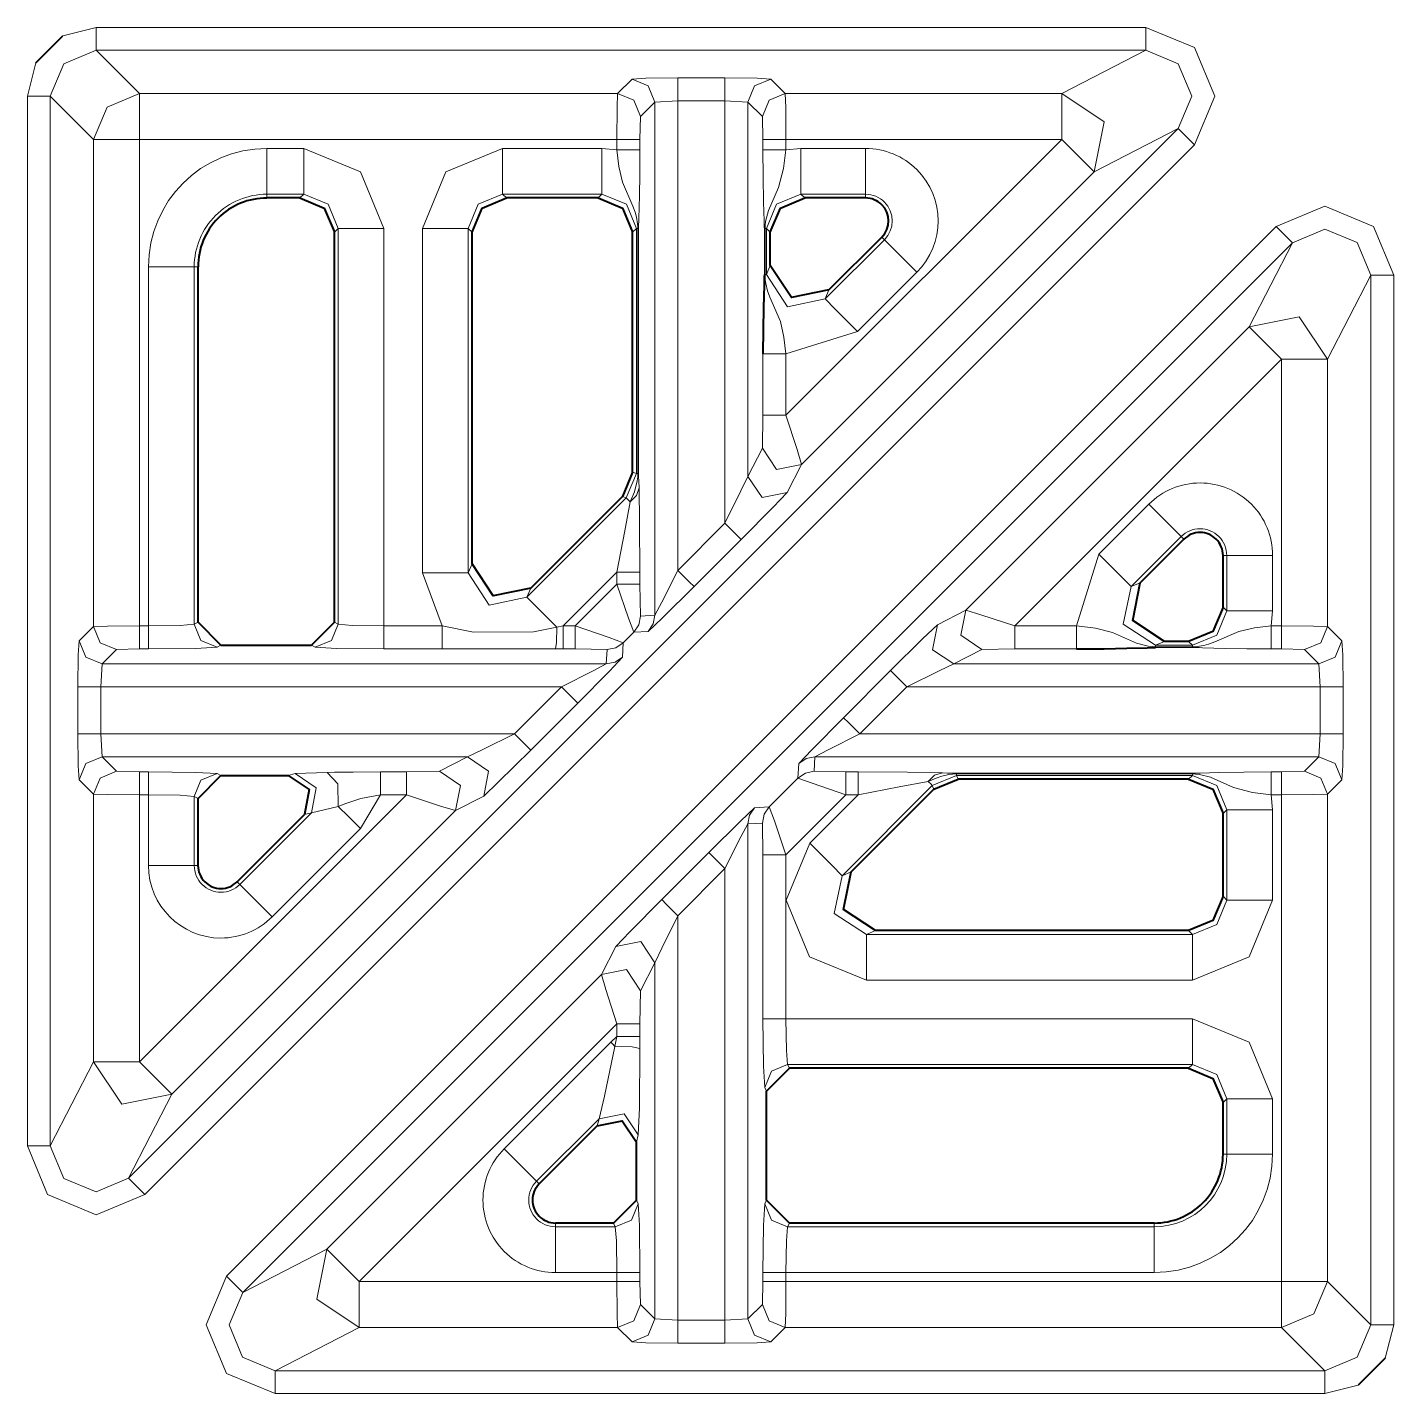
# Model space of a CAD drawing. Header units: millimetres. Extents: x 0 to 2941, y -405 to 1422.
# Drawn here: x 911.58 to 941.35, y 488.2 to 517.98 of the extents above; entities that cross this region are included whole.
import ezdxf

# ---------------------------------------------------------------- set-up
doc = ezdxf.new("R2010")
doc.units = ezdxf.units.MM
doc.layers.add('FINE', color=9, linetype='Continuous')
doc.layers.add('OUTLINE', color=7, linetype='Continuous')

msp = doc.modelspace()

# ---------------------------------------------------------------- linework, layer by layer
at = {"layer": 'FINE', "lineweight": 9}
for p, q in [((913.079, 517.977), (912.352, 517.789)), ((935.953, 517.977), (913.079, 517.977)), ((913.079, 517.477), (935.953, 517.477)), ((935.953, 517.477), (934.12, 516.534)), ((911.768, 517.205), (911.58, 516.478)), ((926.782, 516.874), (925.757, 516.874)), ((924.757, 516.849), (924.442, 516.534)), ((928.097, 516.534), (927.782, 516.849)), ((911.58, 516.478), (911.58, 493.604)), ((912.08, 516.478), (913.023, 515.534)), ((912.08, 493.604), (912.08, 516.478)), ((924.942, 516.034), (925.257, 516.349)), ((925.257, 516.349), (925.757, 516.375)), ((925.257, 505.167), (925.257, 516.349)), ((925.757, 516.375), (925.757, 506.143)), ((925.757, 516.375), (926.782, 516.375)), ((926.782, 507.169), (926.782, 516.375)), ((926.782, 516.375), (927.282, 516.349)), ((927.282, 516.349), (927.598, 516.034)), ((927.282, 516.349), (927.282, 508.192)), ((934.12, 516.534), (928.097, 516.534)), ((927.598, 516.034), (927.61, 515.534)), ((913.023, 515.534), (913.023, 504.921)), ((914.023, 515.534), (924.429, 515.534)), ((914.023, 504.934), (914.023, 515.534)), ((914.14, 492.544), (937.013, 515.417)), ((924.429, 515.534), (924.429, 515.308)), ((927.61, 515.534), (927.61, 515.308)), ((928.11, 515.308), (928.11, 515.534)), ((934.12, 515.534), (928.11, 509.524)), ((928.11, 515.534), (934.12, 515.534)), ((924.102, 515.338), (921.937, 515.338)), ((924.429, 515.308), (924.102, 515.338)), ((928.437, 515.338), (928.11, 515.308)), ((929.845, 515.338), (928.437, 515.338)), ((916.799, 514.259), (916.799, 514.34)), ((916.799, 514.34), (917.602, 514.34)), ((917.602, 514.34), (917.521, 514.259)), ((922.019, 514.259), (921.937, 514.34)), ((921.937, 514.34), (924.102, 514.34)), ((924.102, 514.34), (924.021, 514.259)), ((928.519, 514.259), (928.437, 514.34)), ((928.437, 514.34), (929.845, 514.34)), ((929.845, 514.34), (929.845, 514.259)), ((938.793, 513.637), (915.92, 490.764)), ((918.27, 513.51), (918.351, 513.591)), ((918.351, 513.591), (918.351, 504.971)), ((920.19, 513.591), (920.19, 506.088)), ((924.77, 513.51), (924.851, 513.591)), ((924.883, 513.591), (924.883, 508.252)), ((924.9, 508.252), (924.9, 513.591)), ((927.64, 513.591), (927.64, 512.588)), ((927.656, 512.588), (927.656, 513.591)), ((927.688, 513.591), (927.77, 513.51)), ((927.688, 512.588), (927.688, 513.591)), ((930.256, 513.347), (928.967, 512.058)), ((930.199, 513.405), (930.256, 513.347)), ((916.274, 490.41), (939.147, 513.283)), ((939.147, 513.283), (938.203, 511.451)), ((915.217, 512.758), (915.299, 512.758)), ((915.217, 504.971), (915.217, 512.758)), ((927.77, 512.784), (927.688, 512.588)), ((929.673, 511.352), (930.962, 512.641)), ((941.354, 489.703), (941.354, 512.577)), ((928.967, 512.058), (929.048, 512.255)), ((928.11, 510.865), (929.673, 511.352)), ((938.203, 511.451), (932.027, 505.275)), ((927.61, 510.865), (927.61, 509.524)), ((928.11, 509.524), (928.11, 510.865)), ((927.61, 509.524), (927.598, 508.805)), ((927.598, 508.805), (927.282, 508.192)), ((924.851, 508.252), (924.632, 507.723)), ((928.136, 507.839), (928.451, 508.451)), ((924.632, 507.723), (922.467, 505.558)), ((924.55, 507.757), (924.632, 507.723)), ((936.017, 507.586), (934.928, 506.497)), ((926.782, 507.169), (925.757, 506.143)), ((926.11, 505.789), (927.136, 506.815)), ((935.634, 505.791), (936.723, 506.88)), ((936.723, 506.88), (936.781, 506.822)), ((934.928, 506.497), (934.441, 504.934)), ((937.635, 506.469), (937.716, 506.469)), ((937.716, 506.469), (937.716, 505.261)), ((938.715, 505.261), (938.715, 506.469)), ((920.19, 506.088), (920.619, 504.934)), ((924.429, 506.108), (924.429, 505.843)), ((924.929, 505.843), (924.929, 506.108)), ((935.831, 505.872), (935.634, 505.791)), ((922.467, 505.558), (922.548, 505.755)), ((924.429, 505.843), (923.52, 504.934)), ((932.027, 505.275), (931.415, 504.959)), ((937.716, 505.261), (937.635, 505.342)), ((938.684, 504.934), (938.715, 505.261)), ((915.299, 505.012), (915.217, 504.971)), ((918.351, 504.971), (918.27, 505.012)), ((913.023, 504.921), (912.708, 504.606)), ((914.219, 504.934), (914.023, 504.934)), ((923.255, 504.934), (923.118, 504.907)), ((924.567, 504.568), (924.795, 504.796)), ((924.795, 504.796), (925.11, 504.814)), ((934.441, 504.934), (933.101, 504.934)), ((938.91, 504.934), (938.684, 504.934)), ((913.208, 504.106), (913.523, 504.422)), ((913.523, 504.422), (914.023, 504.434)), ((915.717, 504.472), (915.799, 504.512)), ((917.77, 504.512), (917.852, 504.472)), ((919.349, 504.434), (920.619, 504.434)), ((924.549, 504.252), (924.567, 504.568)), ((931.768, 504.106), (932.381, 504.421)), ((932.381, 504.421), (933.101, 504.434)), ((933.101, 504.434), (934.441, 504.434)), ((936.164, 504.512), (936.36, 504.593)), ((936.164, 504.463), (936.967, 504.463)), ((936.886, 504.593), (936.967, 504.512)), ((938.684, 504.434), (938.91, 504.434)), ((938.91, 504.434), (939.41, 504.422)), ((913.182, 503.606), (913.208, 504.106)), ((939.725, 504.106), (939.751, 503.606)), ((912.683, 503.606), (912.683, 502.581)), ((913.182, 503.606), (923.22, 503.606)), ((923.22, 503.606), (922.194, 502.581)), ((940.251, 502.581), (940.251, 503.606)), ((922.548, 502.227), (923.574, 503.253)), ((913.208, 502.081), (913.182, 502.581)), ((939.751, 502.581), (939.725, 502.081)), ((913.208, 502.081), (921.171, 502.081)), ((913.523, 501.765), (913.208, 502.081)), ((921.171, 502.081), (920.558, 501.766)), ((928.725, 501.766), (928.743, 502.081)), ((928.743, 502.081), (939.725, 502.081)), ((939.725, 502.081), (939.41, 501.765)), ((914.023, 501.753), (913.523, 501.765)), ((914.219, 501.753), (914.023, 501.753)), ((915.799, 501.674), (915.717, 501.715)), ((917.418, 501.715), (917.261, 501.674)), ((918.112, 501.742), (917.418, 501.715)), ((919.839, 501.753), (919.277, 501.753)), ((920.558, 501.766), (919.839, 501.753)), ((928.39, 501.934), (928.372, 501.619)), ((929.419, 501.753), (928.725, 501.766)), ((929.684, 501.753), (929.419, 501.753)), ((936.967, 501.724), (931.829, 501.724)), ((938.91, 501.753), (938.684, 501.753)), ((939.41, 501.765), (938.91, 501.753)), ((928.372, 501.619), (927.744, 500.991)), ((929.334, 499.491), (931.299, 501.455)), ((931.299, 501.455), (931.829, 501.675)), ((931.299, 501.455), (931.333, 501.374)), ((939.91, 501.266), (940.225, 501.581)), ((914.023, 501.253), (914.219, 501.253)), ((914.219, 501.253), (914.219, 499.712)), ((915.217, 499.712), (915.217, 501.216)), ((915.217, 501.216), (915.299, 501.175)), ((929.684, 501.253), (928.628, 500.197)), ((929.419, 501.253), (929.684, 501.253)), ((938.715, 500.926), (938.684, 501.253)), ((917.771, 500.863), (916.21, 499.301)), ((917.616, 500.822), (917.771, 500.863)), ((927.744, 500.991), (927.429, 500.973)), ((937.635, 500.845), (937.716, 500.926)), ((937.716, 500.926), (937.716, 498.961)), ((938.715, 498.961), (938.715, 500.926)), ((916.916, 498.595), (918.838, 500.517)), ((927.282, 500.62), (927.598, 500.638)), ((927.282, 500.62), (927.282, 489.832)), ((927.598, 500.638), (927.61, 499.944)), ((926.429, 499.998), (925.403, 498.972)), ((927.61, 499.944), (927.61, 496.373)), ((915.299, 499.712), (915.217, 499.712)), ((925.757, 498.618), (926.782, 499.644)), ((926.782, 489.806), (926.782, 499.644)), ((916.21, 499.301), (916.152, 499.358)), ((929.531, 499.572), (929.334, 499.491)), ((937.716, 498.961), (937.635, 499.042)), ((925.757, 498.618), (925.757, 489.806)), ((929.864, 498.212), (930.06, 498.293)), ((936.967, 498.212), (929.864, 498.212)), ((936.886, 498.293), (936.967, 498.212)), ((924.403, 497.948), (924.088, 497.336)), ((924.942, 496.982), (925.257, 497.595)), ((925.257, 489.832), (925.257, 497.595)), ((924.088, 497.336), (918.106, 491.354)), ((929.864, 497.213), (936.967, 497.213)), ((936.967, 496.373), (928.11, 496.373)), ((918.813, 490.647), (924.429, 496.263)), ((924.429, 496.263), (924.429, 495.984)), ((924.293, 495.862), (921.971, 493.54)), ((924.429, 495.984), (924.293, 495.862)), ((924.429, 495.984), (924.383, 495.771)), ((924.929, 495.726), (924.929, 495.984)), ((913.023, 495.437), (912.08, 493.604)), ((928.147, 495.375), (936.967, 495.375)), ((928.188, 495.293), (928.147, 495.375)), ((936.967, 495.375), (936.886, 495.293)), ((927.648, 494.876), (927.689, 494.793)), ((937.635, 494.545), (937.716, 494.626)), ((938.715, 493.422), (938.715, 494.626)), ((922.677, 492.833), (924.039, 494.195)), ((924.039, 494.195), (923.998, 494.039)), ((924.851, 493.685), (924.892, 493.842)), ((922.735, 492.776), (922.677, 492.833)), ((924.892, 492.34), (924.851, 492.422)), ((927.689, 492.422), (927.648, 492.34)), ((923.088, 491.841), (923.088, 491.922)), ((924.351, 491.922), (924.392, 491.841)), ((928.147, 491.841), (928.188, 491.922)), ((936.135, 491.922), (936.135, 491.841)), ((924.392, 491.841), (923.088, 491.841)), ((936.135, 491.841), (928.147, 491.841)), ((918.106, 491.354), (916.274, 490.41)), ((923.088, 490.842), (924.429, 490.842)), ((924.429, 490.842), (924.429, 490.647)), ((927.61, 490.842), (927.61, 490.647)), ((928.11, 490.842), (936.135, 490.842)), ((928.11, 490.647), (928.11, 490.842)), ((924.429, 490.647), (918.813, 490.647)), ((924.942, 490.147), (924.929, 490.647)), ((927.61, 490.647), (927.598, 490.147)), ((938.91, 490.647), (928.11, 490.647)), ((925.257, 489.832), (924.942, 490.147)), ((927.598, 490.147), (927.282, 489.832)), ((925.757, 489.806), (925.257, 489.832)), ((926.782, 489.806), (925.757, 489.806)), ((927.282, 489.832), (926.782, 489.806)), ((916.98, 488.704), (918.813, 489.647)), ((918.813, 489.647), (924.442, 489.647)), ((924.442, 489.647), (924.757, 489.332)), ((927.782, 489.332), (928.097, 489.647)), ((928.097, 489.647), (938.91, 489.647)), ((938.91, 489.647), (939.854, 488.704)), ((941.165, 488.976), (941.354, 489.703)), ((939.854, 488.704), (916.98, 488.704)), ((939.854, 488.204), (940.581, 488.391)), ((916.98, 488.204), (939.854, 488.204))]:
    msp.add_line(p, q, dxfattribs=at)
for points in [[(913.079, 517.977), (913.079, 517.628), (913.079, 517.477)], [(935.953, 517.977), (935.953, 517.628), (935.953, 517.477)], [(937.013, 515.417), (937.453, 516.478), (937.014, 517.538), (935.953, 517.977)], [(912.08, 516.478), (912.372, 517.185), (913.079, 517.477)], [(924.442, 516.534), (914.023, 516.534), (913.079, 517.477)], [(935.953, 517.477), (936.661, 517.185), (936.954, 516.478), (936.659, 515.77)], [(925.757, 516.874), (925.059, 516.867), (924.757, 516.849)], [(925.757, 516.874), (925.757, 516.723), (925.757, 516.375)], [(926.782, 516.874), (926.782, 516.723), (926.782, 516.375)], [(927.782, 516.849), (927.48, 516.867), (926.782, 516.874)], [(924.757, 516.849), (925.11, 516.702), (925.257, 516.349)], [(927.782, 516.849), (927.429, 516.702), (927.282, 516.349)], [(912.08, 516.478), (911.929, 516.478), (911.58, 516.478)], [(914.023, 516.534), (913.316, 516.241), (913.023, 515.534)], [(914.023, 515.534), (914.023, 516.232), (914.023, 516.534)], [(924.442, 516.534), (924.433, 516.232), (924.429, 515.534)], [(924.442, 516.534), (924.795, 516.387), (924.942, 516.034)], [(928.097, 516.534), (927.744, 516.387), (927.598, 516.034)], [(928.11, 515.534), (928.106, 516.232), (928.097, 516.534)], [(934.827, 514.827), (935.042, 515.916), (934.12, 516.534)], [(934.12, 515.534), (934.12, 516.232), (934.12, 516.534)], [(924.929, 515.308), (924.929, 515.534), (924.942, 516.034)], [(936.659, 515.77), (913.787, 492.898), (914.73, 494.73)], [(928.451, 508.451), (934.827, 514.827), (936.659, 515.77)], [(937.013, 515.417), (936.765, 515.665), (936.659, 515.77)], [(914.023, 515.534), (913.325, 515.534), (913.023, 515.534)], [(924.929, 515.534), (924.778, 515.534), (924.429, 515.534)], [(928.11, 515.534), (927.761, 515.534), (927.61, 515.534)], [(934.827, 514.827), (934.615, 515.039), (934.12, 515.534)], [(916.799, 514.34), (916.799, 514.65), (916.799, 515.338)], [(917.602, 514.34), (917.602, 514.65), (917.602, 515.338)], [(920.619, 504.934), (919.349, 504.934), (919.349, 513.591), (918.838, 514.827), (917.602, 515.338)], [(921.937, 515.338), (920.701, 514.827), (920.19, 513.591)], [(921.937, 515.338), (921.937, 514.65), (921.937, 514.34)], [(924.102, 515.338), (924.102, 514.65), (924.102, 514.34)], [(924.929, 515.308), (924.778, 515.308), (924.429, 515.308)], [(924.429, 515.308), (924.472, 514.944), (924.55, 514.601), (924.775, 514.083), (924.826, 513.946), (924.855, 513.84), (924.878, 513.694), (924.883, 513.624), (924.883, 513.591)], [(924.9, 513.591), (924.9, 513.603), (924.9, 513.63), (924.901, 513.69), (924.903, 513.739), (924.905, 513.813), (924.92, 514.307), (924.926, 514.778), (924.929, 515.308)], [(928.11, 515.308), (927.761, 515.308), (927.61, 515.308)], [(927.61, 515.308), (927.613, 514.716), (927.623, 514.168), (927.636, 513.76), (927.639, 513.652), (927.639, 513.618), (927.64, 513.591)], [(927.656, 513.591), (927.658, 513.661), (927.667, 513.748), (927.727, 513.987), (927.949, 514.487), (928.06, 514.901), (928.11, 515.308)], [(928.437, 515.338), (928.437, 514.65), (928.437, 514.34)], [(929.845, 514.34), (929.845, 514.65), (929.845, 515.338)], [(917.602, 514.34), (918.133, 514.122), (918.351, 513.591)], [(921.188, 513.591), (921.406, 514.122), (921.937, 514.34)], [(924.102, 514.34), (924.633, 514.122), (924.851, 513.591)], [(927.688, 513.591), (927.906, 514.122), (928.437, 514.34)], [(941.354, 512.577), (940.914, 513.638), (939.854, 514.077), (938.793, 513.637)], [(939.147, 513.283), (939.041, 513.389), (938.793, 513.637)], [(918.351, 513.591), (918.661, 513.591), (919.349, 513.591)], [(920.19, 513.591), (920.878, 513.591), (921.188, 513.591)], [(921.27, 506.284), (921.188, 506.088), (921.188, 513.591), (921.27, 513.51)], [(924.851, 513.591), (924.851, 508.252), (924.77, 508.286)], [(924.851, 513.591), (924.862, 513.591), (924.883, 513.591)], [(924.9, 513.591), (924.895, 513.591), (924.883, 513.591)], [(927.656, 513.591), (927.645, 513.591), (927.64, 513.591)], [(927.656, 513.591), (927.678, 513.591), (927.688, 513.591)], [(930.256, 513.347), (930.475, 513.128), (930.962, 512.641)], [(939.147, 513.283), (939.854, 513.577), (940.561, 513.285), (940.854, 512.577)], [(914.219, 512.758), (914.907, 512.758), (915.217, 512.758)], [(927.656, 512.588), (927.645, 512.588), (927.64, 512.588)], [(927.656, 512.588), (927.678, 512.588), (927.688, 512.588)], [(928.11, 510.865), (928.068, 511.228), (927.99, 511.57), (927.76, 512.098), (927.71, 512.237), (927.672, 512.397), (927.661, 512.479), (927.657, 512.551), (927.656, 512.588)], [(928.967, 512.058), (928.145, 511.883), (927.688, 512.588)], [(939.91, 510.744), (940.854, 512.577), (940.854, 489.703)], [(941.354, 512.577), (941.005, 512.577), (940.854, 512.577)], [(928.967, 512.058), (929.186, 511.839), (929.673, 511.352)], [(939.91, 510.744), (939.292, 511.666), (938.203, 511.451)], [(938.203, 511.451), (938.415, 511.239), (938.91, 510.744)], [(928.11, 510.865), (927.761, 510.865), (927.61, 510.865)], [(933.101, 504.934), (938.91, 510.744), (938.91, 504.934)], [(939.91, 510.744), (939.608, 510.744), (938.91, 510.744)], [(940.225, 504.606), (939.91, 504.921), (939.91, 510.744)], [(928.11, 509.524), (927.761, 509.524), (927.61, 509.524)], [(928.451, 508.451), (928.354, 508.778), (928.11, 509.524)], [(927.598, 508.805), (927.906, 508.343), (928.451, 508.451)], [(924.883, 508.252), (924.881, 508.182), (924.872, 508.096), (924.812, 507.858), (924.718, 507.636), (924.603, 507.002), (924.429, 506.108)], [(924.851, 508.252), (924.862, 508.252), (924.883, 508.252)], [(924.9, 508.252), (924.895, 508.252), (924.883, 508.252)], [(924.909, 507.946), (924.903, 508.085), (924.9, 508.192), (924.9, 508.226), (924.9, 508.252)], [(924.909, 507.946), (924.857, 507.774), (924.718, 507.636)], [(924.929, 506.108), (924.923, 507.182), (924.909, 507.946)], [(927.282, 508.192), (927.131, 507.874), (926.782, 507.169)], [(927.282, 508.192), (927.591, 507.731), (928.136, 507.839)], [(924.632, 507.723), (924.658, 507.697), (924.718, 507.636)], [(927.136, 506.815), (927.834, 507.52), (928.136, 507.839)], [(936.017, 507.586), (936.504, 507.099), (936.723, 506.88)], [(926.782, 507.169), (927.03, 506.921), (927.136, 506.815)], [(934.928, 506.497), (935.415, 506.01), (935.634, 505.791)], [(938.715, 506.469), (938.026, 506.469), (937.716, 506.469)], [(920.19, 506.088), (920.878, 506.088), (921.188, 506.088)], [(922.467, 505.558), (921.645, 505.383), (921.188, 506.088)], [(923.52, 504.934), (923.255, 504.934), (924.429, 506.108)], [(924.929, 506.108), (924.778, 506.108), (924.429, 506.108)], [(925.757, 506.143), (925.408, 505.452), (925.257, 505.167)], [(925.757, 506.143), (926.004, 505.895), (926.11, 505.789)], [(922.467, 505.558), (922.667, 505.358), (923.118, 504.907), (922.608, 504.803), (921.3, 504.796), (920.619, 504.934)], [(924.929, 505.843), (924.778, 505.843), (924.429, 505.843)], [(924.429, 505.843), (924.681, 505.104), (924.795, 504.796)], [(925.257, 505.167), (924.942, 505.149), (924.929, 505.843)], [(925.11, 504.814), (925.412, 505.099), (926.11, 505.789)], [(936.164, 504.512), (935.459, 504.969), (935.634, 505.791)], [(932.381, 504.421), (931.92, 504.73), (932.027, 505.275)], [(933.101, 504.934), (932.354, 505.178), (932.027, 505.275)], [(937.716, 505.261), (937.498, 504.73), (936.967, 504.512), (936.164, 504.512)], [(937.716, 505.261), (938.026, 505.261), (938.715, 505.261)], [(915.217, 504.971), (914.907, 504.945), (914.219, 504.934)], [(915.217, 504.971), (915.364, 504.618), (915.717, 504.472)], [(918.351, 504.971), (918.205, 504.618), (917.852, 504.472)], [(919.349, 504.934), (918.661, 504.945), (918.351, 504.971)], [(924.942, 505.149), (924.904, 504.958), (924.795, 504.796)], [(925.257, 505.167), (925.219, 504.976), (925.11, 504.814)], [(914.023, 504.934), (913.325, 504.93), (913.023, 504.921)], [(913.023, 504.921), (913.17, 504.568), (913.523, 504.422)], [(914.023, 504.934), (914.023, 504.585), (914.023, 504.434)], [(914.219, 504.934), (914.219, 504.585), (914.219, 504.434)], [(919.349, 504.934), (919.349, 504.585), (919.349, 504.434)], [(920.619, 504.934), (920.619, 504.585), (920.619, 504.434)], [(923.118, 504.907), (923.109, 504.575), (923.091, 504.434)], [(923.255, 504.934), (923.255, 504.585), (923.255, 504.434)], [(923.52, 504.934), (923.52, 504.585), (923.52, 504.434)], [(924.567, 504.568), (924.259, 504.683), (923.52, 504.934)], [(931.415, 504.959), (931.096, 504.658), (930.391, 503.96)], [(931.768, 504.106), (931.307, 504.415), (931.415, 504.959)], [(933.101, 504.434), (933.101, 504.585), (933.101, 504.934)], [(934.441, 504.434), (934.441, 504.585), (934.441, 504.934)], [(936.164, 504.48), (936.092, 504.482), (936.003, 504.491), (935.752, 504.554), (935.224, 504.787), (934.859, 504.883), (934.441, 504.934)], [(938.684, 504.934), (938.32, 504.891), (937.977, 504.813), (937.459, 504.588), (937.322, 504.537), (937.216, 504.508), (937.07, 504.485), (937, 504.48), (936.967, 504.48), (936.164, 504.48)], [(938.684, 504.434), (938.684, 504.585), (938.684, 504.934)], [(938.91, 504.434), (938.91, 504.585), (938.91, 504.934)], [(939.91, 504.921), (939.608, 504.93), (938.91, 504.934)], [(939.41, 504.422), (939.763, 504.568), (939.91, 504.921)], [(912.708, 504.606), (912.69, 504.304), (912.683, 503.606)], [(912.708, 504.606), (912.855, 504.253), (913.208, 504.106)], [(924.214, 504.421), (924.196, 504.106), (913.208, 504.106)], [(914.023, 504.434), (914.219, 504.434), (915.251, 504.445), (915.717, 504.472)], [(917.852, 504.472), (918.317, 504.445), (919.349, 504.434)], [(920.619, 504.434), (921.369, 504.436), (922.538, 504.436), (923.091, 504.434), (923.255, 504.434)], [(923.255, 504.434), (923.52, 504.434), (924.214, 504.421)], [(924.567, 504.568), (924.405, 504.459), (924.214, 504.421)], [(939.41, 504.422), (939.725, 504.106), (931.768, 504.106)], [(936.164, 504.512), (936.164, 504.501), (936.164, 504.48)], [(936.164, 504.463), (936.164, 504.468), (936.164, 504.48)], [(936.967, 504.512), (936.967, 504.501), (936.967, 504.48)], [(936.967, 504.463), (936.967, 504.468), (936.967, 504.48)], [(936.967, 504.463), (936.98, 504.463), (937.007, 504.463), (937.066, 504.462), (937.115, 504.46), (937.189, 504.458), (937.683, 504.443), (938.154, 504.437), (938.684, 504.434)], [(939.725, 504.106), (940.079, 504.253), (940.225, 504.606)], [(940.251, 503.606), (940.243, 504.304), (940.225, 504.606)], [(924.196, 504.106), (923.911, 503.955), (923.22, 503.606)], [(923.574, 503.253), (924.265, 503.951), (924.549, 504.252)], [(924.549, 504.252), (924.387, 504.144), (924.196, 504.106)], [(930.745, 503.606), (931.45, 503.955), (931.768, 504.106)], [(930.391, 503.96), (929.366, 502.934), (928.675, 502.236), (928.39, 501.934)], [(930.745, 503.606), (930.497, 503.854), (930.391, 503.96)], [(912.683, 503.606), (912.834, 503.606), (913.182, 503.606)], [(922.194, 502.581), (913.182, 502.581), (913.182, 503.606)], [(923.574, 503.253), (923.468, 503.359), (923.22, 503.606)], [(940.251, 503.606), (940.1, 503.606), (939.751, 503.606)], [(929.719, 502.581), (929.471, 502.828), (929.366, 502.934)], [(912.683, 502.581), (912.834, 502.581), (913.182, 502.581)], [(912.683, 502.581), (912.69, 501.883), (912.708, 501.581)], [(922.194, 502.581), (921.49, 502.232), (921.171, 502.081)], [(922.548, 502.227), (922.442, 502.333), (922.194, 502.581)], [(928.743, 502.081), (929.028, 502.232), (929.719, 502.581)], [(940.251, 502.581), (940.1, 502.581), (939.751, 502.581)], [(940.225, 501.581), (940.243, 501.883), (940.251, 502.581)], [(912.708, 501.581), (912.855, 501.934), (913.208, 502.081)], [(921.524, 501.227), (921.632, 501.772), (921.171, 502.081)], [(921.524, 501.227), (921.843, 501.529), (922.548, 502.227)], [(928.39, 501.934), (928.552, 502.043), (928.743, 502.081)], [(940.225, 501.581), (940.079, 501.934), (939.725, 502.081)], [(913.023, 501.266), (913.17, 501.619), (913.523, 501.765)], [(914.023, 501.253), (914.023, 501.602), (914.023, 501.753)], [(914.219, 501.253), (914.219, 501.602), (914.219, 501.753)], [(915.717, 501.715), (915.251, 501.742), (914.219, 501.753)], [(915.217, 501.216), (915.364, 501.569), (915.717, 501.715)], [(917.771, 500.863), (917.877, 501.407), (917.418, 501.715)], [(919.277, 501.753), (918.678, 501.75), (918.276, 501.745), (918.112, 501.742)], [(918.354, 501), (918.346, 501.492), (918.112, 501.742)], [(919.277, 501.253), (919.277, 501.602), (919.277, 501.753)], [(919.839, 501.253), (919.839, 501.602), (919.839, 501.753)], [(920.912, 500.912), (921.02, 501.457), (920.558, 501.766)], [(928.372, 501.619), (928.534, 501.728), (928.725, 501.766)], [(929.419, 501.253), (929.419, 501.602), (929.419, 501.753)], [(929.684, 501.253), (929.684, 501.602), (929.684, 501.753)], [(931.522, 501.732), (930.758, 501.747), (929.684, 501.753)], [(929.684, 501.253), (930.578, 501.427), (931.212, 501.542), (931.381, 501.617), (931.507, 501.66), (931.662, 501.694), (931.738, 501.703), (931.807, 501.707), (931.829, 501.707), (936.967, 501.707)], [(931.212, 501.542), (931.351, 501.681), (931.522, 501.732)], [(931.829, 501.724), (931.82, 501.724), (931.794, 501.724), (931.764, 501.724), (931.697, 501.726), (931.633, 501.728), (931.522, 501.732)], [(931.829, 501.707), (931.829, 501.719), (931.829, 501.724)], [(931.829, 501.675), (931.829, 501.686), (931.829, 501.707)], [(938.684, 501.753), (938.092, 501.75), (937.544, 501.74), (937.136, 501.728), (937.028, 501.724), (936.994, 501.724), (936.967, 501.724)], [(936.967, 501.707), (936.967, 501.719), (936.967, 501.724)], [(936.967, 501.707), (937.037, 501.705), (937.124, 501.696), (937.364, 501.636), (937.864, 501.414), (938.277, 501.303), (938.684, 501.253)], [(936.967, 501.675), (936.967, 501.686), (936.967, 501.707)], [(938.684, 501.253), (938.684, 501.602), (938.684, 501.753)], [(938.91, 501.253), (938.91, 501.602), (938.91, 501.753)], [(939.91, 501.266), (939.763, 501.619), (939.41, 501.765)], [(912.708, 501.581), (913.023, 501.266), (913.023, 495.437)], [(928.372, 501.619), (928.68, 501.504), (929.419, 501.253)], [(931.212, 501.542), (931.273, 501.482), (931.299, 501.455)], [(931.862, 501.593), (931.829, 501.675), (936.967, 501.675), (936.886, 501.593)], [(936.967, 501.675), (937.498, 501.457), (937.716, 500.926)], [(913.023, 501.266), (913.325, 501.257), (914.023, 501.253)], [(919.839, 501.253), (914.023, 495.437), (914.023, 501.253)], [(914.219, 501.253), (914.907, 501.242), (915.217, 501.216)], [(914.73, 494.73), (920.912, 500.912), (921.524, 501.227)], [(917.771, 500.863), (918.354, 501), (918.517, 501.064), (918.847, 501.171), (919.277, 501.253)], [(918.838, 500.517), (919.277, 501.253), (919.839, 501.253)], [(919.839, 501.253), (920.586, 501.009), (920.912, 500.912)], [(928.11, 496.373), (928.11, 499.944), (929.419, 501.253)], [(938.684, 501.253), (938.91, 501.253), (938.91, 490.647)], [(938.91, 501.253), (939.608, 501.257), (939.91, 501.266)], [(940.854, 489.703), (939.91, 490.647), (939.91, 501.266)], [(918.838, 500.517), (918.578, 500.777), (918.354, 501)], [(927.429, 500.973), (927.127, 500.688), (926.429, 499.998)], [(927.429, 500.973), (927.32, 500.811), (927.282, 500.62)], [(927.744, 500.991), (927.635, 500.829), (927.598, 500.638)], [(928.11, 499.944), (927.859, 500.683), (927.744, 500.991)], [(937.716, 500.926), (938.026, 500.926), (938.715, 500.926)], [(926.782, 499.644), (927.131, 500.335), (927.282, 500.62)], [(926.429, 499.998), (926.535, 499.892), (926.782, 499.644)], [(928.11, 499.944), (927.761, 499.944), (927.61, 499.944)], [(928.628, 500.197), (928.112, 498.958), (928.623, 497.724), (929.864, 497.213)], [(928.628, 500.197), (929.115, 499.71), (929.334, 499.491)], [(914.219, 499.712), (914.907, 499.712), (915.217, 499.712)], [(929.864, 498.212), (929.159, 498.669), (929.334, 499.491)], [(916.916, 498.595), (916.429, 499.082), (916.21, 499.301)], [(925.403, 498.972), (924.706, 498.267), (924.403, 497.948)], [(925.403, 498.972), (925.509, 498.866), (925.757, 498.618)], [(937.716, 498.961), (937.498, 498.43), (936.967, 498.212)], [(936.967, 497.213), (938.203, 497.725), (938.715, 498.961)], [(937.716, 498.961), (938.026, 498.961), (938.715, 498.961)], [(925.257, 497.595), (925.408, 497.913), (925.757, 498.618)], [(929.864, 497.213), (929.864, 497.902), (929.864, 498.212)], [(936.967, 497.213), (936.967, 497.902), (936.967, 498.212)], [(924.403, 497.948), (924.948, 498.056), (925.257, 497.595)], [(924.088, 497.336), (924.633, 497.443), (924.942, 496.982)], [(924.088, 497.336), (924.185, 497.009), (924.429, 496.263)], [(924.929, 495.984), (924.929, 496.263), (924.942, 496.982)], [(928.11, 496.373), (927.761, 496.373), (927.61, 496.373)], [(927.61, 496.373), (927.621, 495.341), (927.648, 494.876)], [(928.147, 495.375), (928.121, 495.685), (928.11, 496.373)], [(936.967, 495.375), (936.967, 495.685), (936.967, 496.373)], [(938.715, 494.626), (938.203, 495.862), (936.967, 496.373)], [(924.429, 496.263), (924.778, 496.263), (924.929, 496.263)], [(924.383, 495.771), (924.157, 494.688), (924.039, 494.195)], [(924.383, 495.771), (924.338, 495.816), (924.293, 495.862)], [(924.383, 495.771), (924.761, 495.759), (924.929, 495.726)], [(924.429, 495.984), (924.778, 495.984), (924.929, 495.984)], [(913.023, 495.437), (913.325, 495.437), (914.023, 495.437)], [(913.023, 495.437), (913.641, 494.515), (914.73, 494.73)], [(914.73, 494.73), (914.519, 494.942), (914.023, 495.437)], [(924.892, 493.842), (924.916, 494.429), (924.929, 495.726)], [(928.147, 495.375), (927.794, 495.228), (927.648, 494.876)], [(936.967, 495.375), (937.498, 495.157), (937.716, 494.626)], [(937.716, 494.626), (937.716, 493.422), (937.635, 493.422)], [(938.715, 494.626), (938.026, 494.626), (937.716, 494.626)], [(924.039, 494.195), (924.583, 494.301), (924.892, 493.842)], [(912.08, 493.604), (911.929, 493.604), (911.58, 493.604)], [(911.58, 493.604), (912.019, 492.543), (913.079, 492.104), (914.14, 492.544)], [(913.787, 492.898), (913.079, 492.604), (912.372, 492.896), (912.08, 493.604)], [(922.677, 492.833), (922.458, 493.053), (921.971, 493.54)], [(938.715, 493.422), (938.026, 493.422), (937.716, 493.422)], [(913.787, 492.898), (913.892, 492.792), (914.14, 492.544)], [(924.392, 491.841), (924.745, 491.988), (924.892, 492.34)], [(924.929, 490.647), (924.929, 490.842), (924.918, 491.875), (924.892, 492.34)], [(927.648, 492.34), (927.621, 491.875), (927.61, 490.842)], [(928.147, 491.841), (927.794, 491.988), (927.648, 492.34)], [(923.088, 490.842), (923.088, 491.531), (923.088, 491.841)], [(924.392, 491.841), (924.418, 491.531), (924.429, 490.842)], [(928.11, 490.842), (928.121, 491.531), (928.147, 491.841)], [(936.135, 490.842), (936.135, 491.531), (936.135, 491.841)], [(918.106, 491.354), (917.891, 490.265), (918.813, 489.647)], [(918.106, 491.354), (918.318, 491.142), (918.813, 490.647)], [(915.92, 490.764), (915.48, 489.703), (915.919, 488.643), (916.98, 488.204)], [(916.274, 490.41), (916.168, 490.516), (915.92, 490.764)], [(924.429, 490.842), (924.778, 490.842), (924.929, 490.842)], [(928.11, 490.842), (927.761, 490.842), (927.61, 490.842)], [(916.98, 488.704), (916.272, 488.996), (915.979, 489.703), (916.274, 490.41)], [(918.813, 490.647), (918.813, 489.949), (918.813, 489.647)], [(924.429, 490.647), (924.778, 490.647), (924.929, 490.647)], [(924.429, 490.647), (924.433, 489.949), (924.442, 489.647)], [(928.11, 490.647), (927.761, 490.647), (927.61, 490.647)], [(928.097, 489.647), (928.106, 489.949), (928.11, 490.647)], [(938.91, 490.647), (939.608, 490.647), (939.91, 490.647)], [(938.91, 489.647), (939.617, 489.94), (939.91, 490.647)], [(938.91, 490.647), (938.91, 489.949), (938.91, 489.647)], [(924.442, 489.647), (924.795, 489.794), (924.942, 490.147)], [(928.097, 489.647), (927.744, 489.794), (927.598, 490.147)], [(924.757, 489.332), (925.11, 489.478), (925.257, 489.832)], [(925.757, 489.306), (925.757, 489.457), (925.757, 489.806)], [(926.782, 489.306), (926.782, 489.457), (926.782, 489.806)], [(927.782, 489.332), (927.429, 489.478), (927.282, 489.832)], [(940.854, 489.703), (940.561, 488.996), (939.854, 488.704)], [(941.354, 489.703), (941.005, 489.703), (940.854, 489.703)], [(924.757, 489.332), (925.059, 489.314), (925.757, 489.306)], [(925.757, 489.306), (926.782, 489.306), (927.48, 489.314), (927.782, 489.332)], [(916.98, 488.704), (916.98, 488.552), (916.98, 488.204)], [(939.854, 488.204), (939.854, 488.552), (939.854, 488.704)]]:
    msp.add_lwpolyline(points, dxfattribs=at)
for points in [[(917.602, 515.338), (916.799, 515.338, 0.414204), (914.219, 512.758), (914.219, 504.934)], [(930.962, 512.641, 0.414132), (930.962, 514.876, 0.199042), (929.845, 515.338)], [(916.799, 514.34, 0.414245), (915.217, 512.758)], [(930.256, 513.347, 0.414102), (930.256, 514.17, 0.198971), (929.845, 514.34)], [(938.715, 506.469, 0.41423), (937.135, 508.049, 0.198886), (936.017, 507.586)], [(937.716, 506.469, 0.414214), (937.135, 507.05, 0.198816), (936.723, 506.88)], [(914.219, 499.712, 0.414198), (915.799, 498.132, 0.198955), (916.916, 498.595)], [(915.217, 499.712, 0.414214), (915.799, 499.131, 0.198854), (916.21, 499.301)], [(921.971, 493.54, 0.414214), (921.971, 491.305, 0.198823), (923.088, 490.842)], [(936.135, 491.841, 0.414166), (937.716, 493.422)], [(936.135, 490.842, 0.414194), (938.715, 493.422)], [(922.677, 492.833, 0.414436), (922.677, 492.011, 0.199215), (923.088, 491.841)]]:
    msp.add_lwpolyline(points, format="xyb", dxfattribs=at)
msp.add_lwpolyline([(929.719, 502.581), (930.745, 503.606), (939.751, 503.606), (939.751, 502.581)], close=True, dxfattribs=at)
at = {"layer": 'OUTLINE', "lineweight": 40}
for p, q in [((911.768, 517.205), (912.352, 517.789)), ((917.521, 514.259), (916.799, 514.259)), ((924.021, 514.259), (922.019, 514.259)), ((929.845, 514.259), (928.519, 514.259)), ((918.27, 505.012), (918.27, 513.51)), ((921.27, 506.284), (921.27, 513.51)), ((924.77, 508.286), (924.77, 513.51)), ((929.048, 512.255), (930.199, 513.405)), ((915.299, 505.012), (915.299, 512.758)), ((924.77, 508.286), (924.55, 507.757)), ((922.548, 505.755), (924.55, 507.757)), ((935.831, 505.872), (936.781, 506.822)), ((937.635, 505.342), (937.635, 506.469)), ((915.799, 504.512), (915.299, 505.012)), ((918.27, 505.012), (917.77, 504.512)), ((915.799, 504.512), (917.77, 504.512)), ((936.886, 504.593), (936.36, 504.593)), ((915.299, 501.175), (915.799, 501.674)), ((931.333, 501.374), (931.862, 501.593)), ((936.886, 501.593), (931.862, 501.593)), ((915.299, 499.712), (915.299, 501.175)), ((929.531, 499.572), (931.333, 501.374)), ((916.152, 499.358), (917.616, 500.822)), ((937.635, 499.042), (937.635, 500.845)), ((927.689, 494.793), (928.188, 495.293)), ((936.886, 495.293), (928.188, 495.293)), ((927.689, 492.422), (927.689, 494.793)), ((937.635, 493.422), (937.635, 494.545)), ((924.851, 492.422), (924.851, 493.685)), ((924.851, 492.422), (924.351, 491.922)), ((928.188, 491.922), (927.689, 492.422)), ((924.351, 491.922), (923.088, 491.922)), ((936.135, 491.922), (928.188, 491.922)), ((941.165, 488.976), (940.581, 488.391))]:
    msp.add_line(p, q, dxfattribs=at)
for points in [[(916.799, 514.258, 0.41423), (915.299, 512.758)], [(930.199, 513.405, 0.413955), (930.199, 514.112, 0.198995), (929.845, 514.259)], [(937.635, 506.469, 0.414214), (937.135, 506.969, 0.19892), (936.781, 506.822)], [(915.298, 499.712, 0.414264), (915.799, 499.212, 0.19892), (916.152, 499.358)], [(936.135, 491.922, 0.414214), (937.635, 493.422)], [(922.735, 492.776, 0.414214), (922.735, 492.069, 0.198995), (923.088, 491.922)]]:
    msp.add_lwpolyline(points, format="xyb", dxfattribs=at)
for points in [[(917.521, 514.259), (918.05, 514.039), (918.27, 513.51)], [(921.27, 513.51), (921.489, 514.039), (922.019, 514.259)], [(924.021, 514.259), (924.55, 514.039), (924.77, 513.51)], [(927.77, 512.784), (927.77, 513.51), (927.989, 514.039), (928.519, 514.259)], [(929.048, 512.255), (928.231, 512.09), (927.77, 512.784)], [(927.64, 512.588), (927.64, 512.573), (927.639, 512.544), (927.639, 512.51), (927.637, 512.438), (927.634, 512.363), (927.62, 511.864), (927.613, 511.394), (927.61, 510.865)], [(922.548, 505.755), (921.731, 505.59), (921.27, 506.284)], [(936.36, 504.593), (935.666, 505.055), (935.831, 505.872)], [(937.635, 505.342), (937.415, 504.813), (936.886, 504.593)], [(934.441, 504.434), (935.048, 504.437), (935.536, 504.446), (935.983, 504.459), (936.098, 504.463), (936.135, 504.463), (936.164, 504.463)], [(915.799, 501.674), (917.261, 501.674), (917.724, 501.367), (917.616, 500.822)], [(936.886, 501.593), (937.415, 501.374), (937.635, 500.845)], [(936.886, 498.293), (930.06, 498.293), (929.366, 498.755), (929.531, 499.572)], [(937.635, 499.042), (937.415, 498.513), (936.886, 498.293)], [(936.886, 495.293), (937.415, 495.074), (937.635, 494.545)], [(922.735, 492.776), (923.998, 494.039), (924.543, 494.148), (924.851, 493.685)]]:
    msp.add_lwpolyline(points, dxfattribs=at)

doc.saveas('drawing.dxf')
